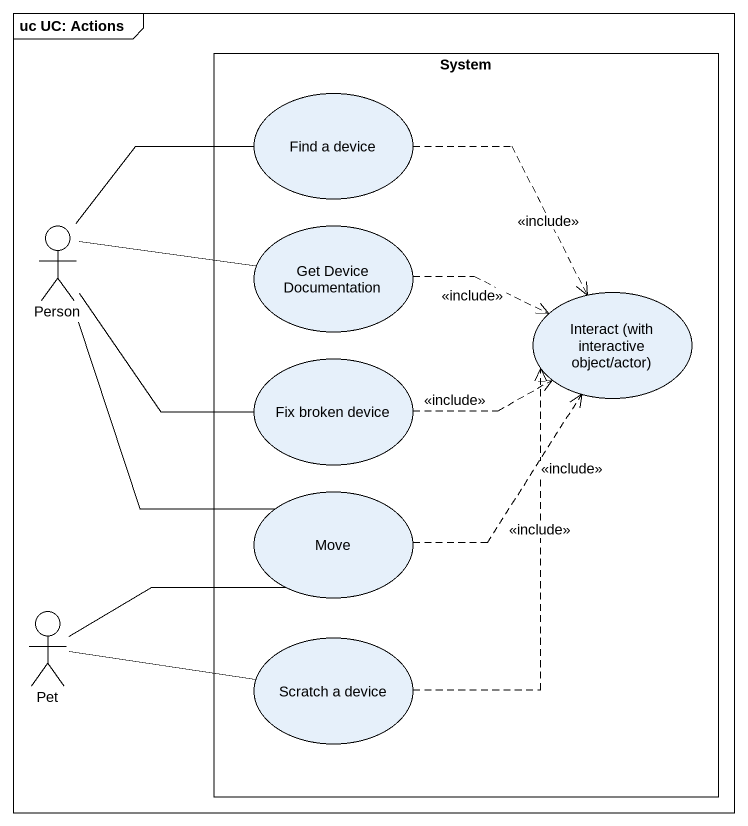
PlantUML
@startuml
mainframe uc UC: Actions
rectangle System {
  usecase "Find a device" as Find_a_device
  usecase "Get Device Documentation" as Get_Device_Documentation
  usecase "Interact (with interactive object/actor)" as Interact_with_interactive
  usecase "Fix broken device" as Fix_broken_device
  usecase Move
  usecase "Scratch a device" as Scratch_a_device
}
actor "Person" as Person_
actor Pet
Find_a_device ..> Interact_with_interactive : <<include>>
Person_ -right- Find_a_device
Person_ -right- Get_Device_Documentation
Person_ -right- Fix_broken_device
Person_ -- Move
Get_Device_Documentation .right.> Interact_with_interactive : <<include>>
Fix_broken_device .right.> Interact_with_interactive : <<include>>
Move .up.> Interact_with_interactive : <<include>>
Pet -right- Move
Pet -right- Scratch_a_device
Scratch_a_device .up.> Interact_with_interactive : <<include>>
@enduml
